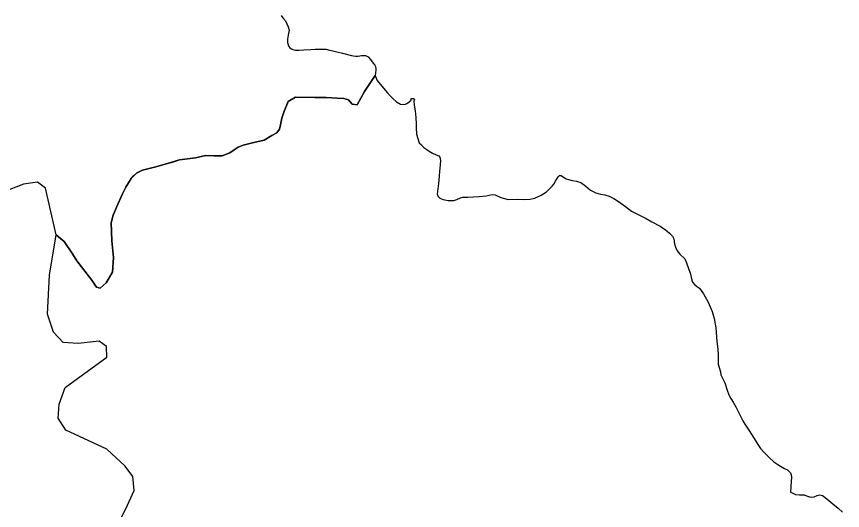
# Model space of a CAD drawing. Header units: metres. Extents: x 245125 to 394351, y 270578 to 4233311.
# Drawn here: x 286713 to 289146, y 4198376 to 4199830 of the extents above; entities that cross this region are included whole.
import ezdxf
from ezdxf.lldxf.tags import DXFTag

# ---------------------------------------------------------------- set-up
doc = ezdxf.new("R2010")
doc.units = ezdxf.units.M
doc.layers.add('ASTOTA', color=7, linetype='Continuous')
tags = doc.linetypes.add('HIDDEN', pattern=[0.375, 0.25, -0.125]).pattern_tags.tags
tags[6:7] = [DXFTag(74, 4), DXFTag(75, 0), DXFTag(340, '0'), DXFTag(46, 1.0), DXFTag(50, 0.0), DXFTag(44, 0.0), DXFTag(45, 0.0)]
tags[4:5] = [DXFTag(74, 4), DXFTag(75, 0), DXFTag(340, '0'), DXFTag(46, 1.0), DXFTag(50, 0.0), DXFTag(44, 0.0), DXFTag(45, 0.0)]

msp = doc.modelspace()

# ---------------------------------------------------------------- linework, layer by layer
at = {"layer": 'ASTOTA', "color": 253, "linetype": 'HIDDEN', "ltscale": 300}
for points in [[(287492.5, 4199832.9), (287497.9, 4199826.5), (287505.2, 4199817.4), (287509.5, 4199808.6), (287513, 4199799.6), (287516.3, 4199790), (287515.8, 4199784.9), (287514.9, 4199780.2), (287513.9, 4199775.2), (287511.3, 4199763.6), (287511.4, 4199753.8), (287513.4, 4199747), (287515.4, 4199742.4), (287518.7, 4199738.6), (287523.6, 4199735.1), (287527.7, 4199733), (287535.4, 4199731.4), (287544.8, 4199731.3), (287559.7, 4199732.4), (287580.6, 4199733.5), (287592.9, 4199733.8), (287613, 4199734.5), (287624, 4199733.8), (287635.1, 4199731.7), (287641.5, 4199730.5), (287657.1, 4199726.3), (287673.2, 4199722), (287699.9, 4199715.2), (287712.1, 4199713.2), (287718.6, 4199713.3), (287724.7, 4199714.5), (287729.1, 4199715.6), (287737.1, 4199715.9), (287741, 4199715.7), (287745.2, 4199714), (287749.3, 4199711.3), (287756.2, 4199704), (287764.2, 4199692.8), (287768.6, 4199687.4), (287770.6, 4199683), (287771.3, 4199677.6), (287771.3, 4199672.4), (287770.3, 4199664.6), (287770.1, 4199657.1), (287738.4, 4199609.9), (287717, 4199570.2), (287701.9, 4199571.8), (287690.8, 4199585.3), (287677.3, 4199589.3), (287657.5, 4199590.1), (287625.7, 4199591.6), (287591.6, 4199591.6), (287535.2, 4199593.2), (287513.8, 4199580.5), (287500.6, 4199548.4), (287494.5, 4199531.2), (287491.1, 4199511.6), (287487.7, 4199498.4), (287479.7, 4199487.8), (287465.2, 4199479.6), (287442.4, 4199466.6), (287412.8, 4199459.2), (287380.5, 4199451.8), (287366.2, 4199445.7), (287354.1, 4199438), (287341.6, 4199428.5), (287318.6, 4199420), (287295.6, 4199420.3), (287270.2, 4199421.1), (287240.3, 4199414.2), (287193.2, 4199407.9), (287161.4, 4199398.1), (287123.6, 4199387.5), (287084.4, 4199377.7), (287066.7, 4199369.5), (287050.6, 4199353.1), (287035.2, 4199327.4), (287025.2, 4199307.9), (287008.8, 4199270.6), (286997.9, 4199245.2), (286992.4, 4199223), (286993.7, 4199169.4), (286999, 4199120.5), (286996.4, 4199077.5), (286977.2, 4199045.7), (286960, 4199030.5), (286948.7, 4199033.8), (286934.8, 4199054.3), (286891.2, 4199111.2), (286878.1, 4199131.2), (286853.5, 4199167.4), (286830.2, 4199187.7), (286798.7, 4199324.9), (286775.2, 4199342.2), (286734.1, 4199336.8), (286647.8, 4199302.8)], [(287004.6, 4198321), (287035, 4198380.9), (287059.8, 4198434.2), (287055.8, 4198475.4), (287033, 4198506), (286979.3, 4198556.2), (286858.1, 4198612.3), (286835.5, 4198647.4), (286838.7, 4198688.7), (286856.1, 4198738.1), (286979.5, 4198827.6), (286977.8, 4198858.3), (286956.5, 4198874.5), (286894.8, 4198867.6), (286850.4, 4198870.5), (286822.6, 4198900.6), (286804.9, 4198953.6), (286810, 4199068.7), (286830.2, 4199187.7), (286843, 4199176.6), (286853.5, 4199167.4), (286878.1, 4199131.2), (286891.2, 4199111.2), (286934.8, 4199054.3), (286948.7, 4199033.8), (286960, 4199030.5), (286977.2, 4199045.7), (286996.4, 4199077.5), (286999, 4199120.5), (286993.7, 4199169.4), (286992.4, 4199223), (286997.9, 4199245.2), (287008.8, 4199270.6), (287025.2, 4199307.9), (287035.2, 4199327.4), (287050.6, 4199353.1), (287058, 4199360.7), (287058, 4199360.7), (287066.7, 4199369.5), (287084.4, 4199377.7), (287123.6, 4199387.5), (287161.4, 4199398.1), (287169.8, 4199400.7), (287175.6, 4199402.5), (287193.2, 4199407.9), (287240.3, 4199414.2), (287270.2, 4199421.1), (287295.6, 4199420.3), (287318.6, 4199420), (287341.6, 4199428.5), (287354.1, 4199438), (287366.2, 4199445.7), (287380.5, 4199451.8), (287412.8, 4199459.2), (287442.4, 4199466.6), (287465.2, 4199479.6), (287479.7, 4199487.8), (287487.7, 4199498.4), (287491.1, 4199511.6), (287494.5, 4199531.2), (287500.6, 4199548.4), (287513.8, 4199580.5), (287535.2, 4199593.2), (287591.6, 4199591.6), (287625.7, 4199591.6), (287657.5, 4199590.1), (287677.3, 4199589.3), (287690.8, 4199585.3), (287701.9, 4199571.8), (287717, 4199570.2), (287738.4, 4199609.9), (287770.1, 4199657.1), (287770.8, 4199653.6), (287776, 4199642.4), (287784.2, 4199631.3), (287799.9, 4199612.1), (287806.5, 4199605.6), (287813.8, 4199597.2), (287821.5, 4199589.1), (287832.7, 4199579.3), (287844.8, 4199572.7), (287857, 4199571.7), (287863.2, 4199574.1), (287869.5, 4199579.4), (287875.7, 4199583.6), (287876.3, 4199589.2), (287882, 4199589.4), (287885.5, 4199587.4), (287883.4, 4199581), (287885, 4199569.4), (287887.8, 4199552.9), (287889.6, 4199533.2), (287890.1, 4199513.5), (287890.3, 4199503.7), (287890.3, 4199501.2), (287891.2, 4199485.2), (287894.3, 4199473.9), (287899, 4199458.8), (287905.9, 4199452.3), (287907.6, 4199450.6), (287913.3, 4199444.7), (287921.6, 4199438.4), (287929.2, 4199433.6), (287939.1, 4199428.2), (287949.1, 4199422.7), (287957, 4199420.2), (287960.7, 4199416.6), (287961.9, 4199406.7), (287961, 4199393.1), (287959.2, 4199374.4), (287957.9, 4199359.9), (287956.3, 4199339), (287954.2, 4199322.8), (287952.1, 4199307.3), (287954.9, 4199299.9), (287960.3, 4199295.3), (287970.4, 4199291.2), (287985, 4199288.2), (287999.8, 4199288.5), (288001.5, 4199289), (288010.1, 4199291.4), (288021.2, 4199296.5), (288028.5, 4199298.7), (288042.4, 4199298.7), (288059.6, 4199299.2), (288075.9, 4199300.2), (288096.6, 4199302.4), (288114.3, 4199305.9), (288123.2, 4199305.6), (288140.4, 4199297.6), (288161.2, 4199291.5), (288189.5, 4199292), (288208.3, 4199291.5), (288225.1, 4199292.9), (288240.5, 4199295.9), (288258.5, 4199303.8), (288274.7, 4199314.1), (288286.3, 4199325.5), (288290.9, 4199330.8), (288295.7, 4199336.2), (288301.5, 4199345.1), (288305.6, 4199353), (288306.1, 4199353.8), (288308.7, 4199358.2), (288313, 4199361.8), (288317.9, 4199362.3), (288321.8, 4199359.1), (288326.5, 4199356.5), (288332.4, 4199352.7), (288339, 4199349.9), (288350.2, 4199347.5), (288362.5, 4199345.2), (288375.8, 4199341.6), (288390.6, 4199330.6), (288404.1, 4199319.4), (288419.7, 4199311), (288433.4, 4199307.2), (288446.8, 4199305.4), (288459.3, 4199301), (288472.9, 4199294.5), (288486.5, 4199285.6), (288507.2, 4199270.5), (288525.4, 4199257.6), (288545, 4199247.8), (288568.2, 4199235.6), (288585, 4199225.9), (288609.5, 4199213), (288625.4, 4199202.2), (288630.1, 4199198.1), (288636.8, 4199192.2), (288645.7, 4199183.1), (288649.9, 4199175.3), (288651.8, 4199160.6), (288654.4, 4199151.5), (288659.3, 4199140.2), (288667.7, 4199130.8), (288682.1, 4199116.3), (288687.3, 4199104.8), (288692.5, 4199088.4), (288696.3, 4199077.5), (288699, 4199071.2), (288702.7, 4199053.7), (288704.5, 4199047.9), (288711.3, 4199040.1), (288715.4, 4199037.3), (288716.7, 4199036.5), (288725.1, 4199030.1), (288737.1, 4199013.7), (288750.5, 4198989.2), (288763, 4198961.3), (288768.8, 4198940.8), (288773.6, 4198913.9), (288776.1, 4198873.7), (288779.3, 4198850.9), (288780.5, 4198832.1), (288780.5, 4198814.9), (288779.8, 4198806.4), (288787.6, 4198784.4), (288788.2, 4198775), (288800.1, 4198751.2), (288807.2, 4198729.7), (288811.9, 4198716.6), (288813, 4198714.2), (288817.5, 4198705.2), (288824, 4198694.5), (288832.2, 4198680.9), (288839.5, 4198666.9), (288852.6, 4198639.3), (288858.9, 4198629.4), (288870.4, 4198612.1), (288879.3, 4198598.9), (288886.2, 4198587.2), (288897.1, 4198570), (288905.1, 4198558.4), (288916.3, 4198545.5), (288930.8, 4198531.5), (288944.6, 4198519.2), (288956, 4198511.3), (288964, 4198506.2), (288976.1, 4198499.7), (288984.1, 4198495.2), (288988.3, 4198491.9), (288992.9, 4198486.8), (288995, 4198481), (288996.1, 4198473.6), (288995.5, 4198461.5), (288994.2, 4198446.7), (288993.6, 4198430.1), (289000, 4198426.4), (289007.8, 4198423), (289019.7, 4198421.9), (289033.7, 4198421.6), (289040.4, 4198418.6), (289049, 4198416.1), (289051.5, 4198415.8), (289055.5, 4198415.1), (289063.2, 4198416.2), (289071.6, 4198419.4), (289079.6, 4198421.4), (289087.2, 4198419.6), (289091.4, 4198417.2), (289100.4, 4198409.9), (289118.3, 4198395.4), (289134.2, 4198382.5), (289146.5, 4198370.7)], [(287004.6, 4198321), (287035, 4198380.9), (287059.8, 4198434.2), (287055.8, 4198475.4), (287033, 4198506), (286979.3, 4198556.2), (286858.1, 4198612.3), (286835.5, 4198647.4), (286838.7, 4198688.7), (286856.1, 4198738.1), (286979.5, 4198827.6), (286977.8, 4198858.3), (286956.5, 4198874.5), (286894.8, 4198867.6), (286850.4, 4198870.5), (286822.6, 4198900.6), (286804.9, 4198953.6), (286810, 4199068.7), (286830.2, 4199187.7), (286843, 4199176.6), (286853.5, 4199167.4), (286878.1, 4199131.2), (286891.2, 4199111.2), (286934.8, 4199054.3), (286948.7, 4199033.8), (286960, 4199030.5), (286977.2, 4199045.7), (286996.4, 4199077.5), (286999, 4199120.5), (286993.7, 4199169.4), (286992.4, 4199223), (286997.9, 4199245.2), (287008.8, 4199270.6), (287025.2, 4199307.9), (287035.2, 4199327.4), (287050.6, 4199353.1), (287058, 4199360.7), (287058, 4199360.7), (287066.7, 4199369.5), (287084.4, 4199377.7), (287123.6, 4199387.5), (287161.4, 4199398.1), (287169.8, 4199400.7), (287175.6, 4199402.5), (287193.2, 4199407.9), (287240.3, 4199414.2), (287270.2, 4199421.1), (287295.6, 4199420.3), (287318.6, 4199420), (287341.6, 4199428.5), (287354.1, 4199438), (287366.2, 4199445.7), (287380.5, 4199451.8), (287412.8, 4199459.2), (287442.4, 4199466.6), (287465.2, 4199479.6), (287479.7, 4199487.8), (287487.7, 4199498.4), (287491.1, 4199511.6), (287494.5, 4199531.2), (287500.6, 4199548.4), (287513.8, 4199580.5), (287535.2, 4199593.2), (287591.6, 4199591.6), (287625.7, 4199591.6), (287657.5, 4199590.1), (287677.3, 4199589.3), (287690.8, 4199585.3), (287701.9, 4199571.8), (287717, 4199570.2), (287738.4, 4199609.9), (287770.1, 4199657.1), (287770.8, 4199653.6), (287776, 4199642.4), (287784.2, 4199631.3), (287799.9, 4199612.1), (287806.5, 4199605.6), (287813.8, 4199597.2), (287821.5, 4199589.1), (287832.7, 4199579.3), (287844.8, 4199572.7), (287857, 4199571.7), (287863.2, 4199574.1), (287869.5, 4199579.4), (287875.7, 4199583.6), (287876.3, 4199589.2), (287882, 4199589.4), (287885.5, 4199587.4), (287883.4, 4199581), (287885, 4199569.4), (287887.8, 4199552.9), (287889.6, 4199533.2), (287890.1, 4199513.5), (287890.3, 4199503.7), (287890.3, 4199501.2), (287891.2, 4199485.2), (287894.3, 4199473.9), (287899, 4199458.8), (287905.9, 4199452.3), (287907.6, 4199450.6), (287913.3, 4199444.7), (287921.6, 4199438.4), (287929.2, 4199433.6), (287939.1, 4199428.2), (287949.1, 4199422.7), (287957, 4199420.2), (287960.7, 4199416.6), (287961.9, 4199406.7), (287961, 4199393.1), (287959.2, 4199374.4), (287957.9, 4199359.9), (287956.3, 4199339), (287954.2, 4199322.8), (287952.1, 4199307.3), (287954.9, 4199299.9), (287960.3, 4199295.3), (287970.4, 4199291.2), (287985, 4199288.2), (287999.8, 4199288.5), (288001.5, 4199289), (288010.1, 4199291.4), (288021.2, 4199296.5), (288028.5, 4199298.7), (288042.4, 4199298.7), (288059.6, 4199299.2), (288075.9, 4199300.2), (288096.6, 4199302.4), (288114.3, 4199305.9), (288123.2, 4199305.6), (288140.4, 4199297.6), (288161.2, 4199291.5), (288189.5, 4199292), (288208.3, 4199291.5), (288225.1, 4199292.9), (288240.5, 4199295.9), (288258.5, 4199303.8), (288274.7, 4199314.1), (288286.3, 4199325.5), (288290.9, 4199330.8), (288295.7, 4199336.2), (288301.5, 4199345.1), (288305.6, 4199353), (288306.1, 4199353.8), (288308.7, 4199358.2), (288313, 4199361.8), (288317.9, 4199362.3), (288321.8, 4199359.1), (288326.5, 4199356.5), (288332.4, 4199352.7), (288339, 4199349.9), (288350.2, 4199347.5), (288362.5, 4199345.2), (288375.8, 4199341.6), (288390.6, 4199330.6), (288404.1, 4199319.4), (288419.7, 4199311), (288433.4, 4199307.2), (288446.8, 4199305.4), (288459.3, 4199301), (288472.9, 4199294.5), (288486.5, 4199285.6), (288507.2, 4199270.5), (288525.4, 4199257.6), (288545, 4199247.8), (288568.2, 4199235.6), (288585, 4199225.9), (288609.5, 4199213), (288625.4, 4199202.2), (288630.1, 4199198.1), (288636.8, 4199192.2), (288645.7, 4199183.1), (288649.9, 4199175.3), (288651.8, 4199160.6), (288654.4, 4199151.5), (288659.3, 4199140.2), (288667.7, 4199130.8), (288682.1, 4199116.3), (288687.3, 4199104.8), (288692.5, 4199088.4), (288696.3, 4199077.5), (288699, 4199071.2), (288702.7, 4199053.7), (288704.5, 4199047.9), (288711.3, 4199040.1), (288715.4, 4199037.3), (288716.7, 4199036.5), (288725.1, 4199030.1), (288737.1, 4199013.7), (288750.5, 4198989.2), (288763, 4198961.3), (288768.8, 4198940.8), (288773.6, 4198913.9), (288776.1, 4198873.7), (288779.3, 4198850.9), (288780.5, 4198832.1), (288780.5, 4198814.9), (288779.8, 4198806.4), (288787.6, 4198784.4), (288788.2, 4198775), (288800.1, 4198751.2), (288807.2, 4198729.7), (288811.9, 4198716.6), (288813, 4198714.2), (288817.5, 4198705.2), (288824, 4198694.5), (288832.2, 4198680.9), (288839.5, 4198666.9), (288852.6, 4198639.3), (288858.9, 4198629.4), (288870.4, 4198612.1), (288879.3, 4198598.9), (288886.2, 4198587.2), (288897.1, 4198570), (288905.1, 4198558.4), (288916.3, 4198545.5), (288930.8, 4198531.5), (288944.6, 4198519.2), (288956, 4198511.3), (288964, 4198506.2), (288976.1, 4198499.7), (288984.1, 4198495.2), (288988.3, 4198491.9), (288992.9, 4198486.8), (288995, 4198481), (288996.1, 4198473.6), (288995.5, 4198461.5), (288994.2, 4198446.7), (288993.6, 4198430.1), (289000, 4198426.4), (289007.8, 4198423), (289019.7, 4198421.9), (289033.7, 4198421.6), (289040.4, 4198418.6), (289049, 4198416.1), (289051.5, 4198415.8), (289055.5, 4198415.1), (289063.2, 4198416.2), (289071.6, 4198419.4), (289079.6, 4198421.4), (289087.2, 4198419.6), (289091.4, 4198417.2), (289100.4, 4198409.9), (289118.3, 4198395.4), (289134.2, 4198382.5), (289146.5, 4198370.7)], [(287004.6, 4198321), (287035, 4198380.9), (287059.8, 4198434.2), (287055.8, 4198475.4), (287033, 4198506), (286979.3, 4198556.2), (286858.1, 4198612.3), (286835.5, 4198647.4), (286838.7, 4198688.7), (286856.1, 4198738.1), (286979.5, 4198827.6), (286977.8, 4198858.3), (286956.5, 4198874.5), (286894.8, 4198867.6), (286850.4, 4198870.5), (286822.6, 4198900.6), (286804.9, 4198953.6), (286810, 4199068.7), (286830.2, 4199187.7), (286843, 4199176.6), (286853.5, 4199167.4), (286878.1, 4199131.2), (286891.2, 4199111.2), (286934.8, 4199054.3), (286948.7, 4199033.8), (286960, 4199030.5), (286977.2, 4199045.7), (286996.4, 4199077.5), (286999, 4199120.5), (286993.7, 4199169.4), (286992.4, 4199223), (286997.9, 4199245.2), (287008.8, 4199270.6), (287025.2, 4199307.9), (287035.2, 4199327.4), (287050.6, 4199353.1), (287058, 4199360.7), (287058, 4199360.7), (287066.7, 4199369.5), (287084.4, 4199377.7), (287123.6, 4199387.5), (287161.4, 4199398.1), (287169.8, 4199400.7), (287175.6, 4199402.5), (287193.2, 4199407.9), (287240.3, 4199414.2), (287270.2, 4199421.1), (287295.6, 4199420.3), (287318.6, 4199420), (287341.6, 4199428.5), (287354.1, 4199438), (287366.2, 4199445.7), (287380.5, 4199451.8), (287412.8, 4199459.2), (287442.4, 4199466.6), (287465.2, 4199479.6), (287479.7, 4199487.8), (287487.7, 4199498.4), (287491.1, 4199511.6), (287494.5, 4199531.2), (287500.6, 4199548.4), (287513.8, 4199580.5), (287535.2, 4199593.2), (287591.6, 4199591.6), (287625.7, 4199591.6), (287657.5, 4199590.1), (287677.3, 4199589.3), (287690.8, 4199585.3), (287701.9, 4199571.8), (287717, 4199570.2), (287738.4, 4199609.9), (287770.1, 4199657.1), (287770.8, 4199653.6), (287776, 4199642.4), (287784.2, 4199631.3), (287799.9, 4199612.1), (287806.5, 4199605.6), (287813.8, 4199597.2), (287821.5, 4199589.1), (287832.7, 4199579.3), (287844.8, 4199572.7), (287857, 4199571.7), (287863.2, 4199574.1), (287869.5, 4199579.4), (287875.7, 4199583.6), (287876.3, 4199589.2), (287882, 4199589.4), (287885.5, 4199587.4), (287883.4, 4199581), (287885, 4199569.4), (287887.8, 4199552.9), (287889.6, 4199533.2), (287890.1, 4199513.5), (287890.3, 4199503.7), (287890.3, 4199501.2), (287891.2, 4199485.2), (287894.3, 4199473.9), (287899, 4199458.8), (287905.9, 4199452.3), (287907.6, 4199450.6), (287913.3, 4199444.7), (287921.6, 4199438.4), (287929.2, 4199433.6), (287939.1, 4199428.2), (287949.1, 4199422.7), (287957, 4199420.2), (287960.7, 4199416.6), (287961.9, 4199406.7), (287961, 4199393.1), (287959.2, 4199374.4), (287957.9, 4199359.9), (287956.3, 4199339), (287954.2, 4199322.8), (287952.1, 4199307.3), (287954.9, 4199299.9), (287960.3, 4199295.3), (287970.4, 4199291.2), (287985, 4199288.2), (287999.8, 4199288.5), (288001.5, 4199289), (288010.1, 4199291.4), (288021.2, 4199296.5), (288028.5, 4199298.7), (288042.4, 4199298.7), (288059.6, 4199299.2), (288075.9, 4199300.2), (288096.6, 4199302.4), (288114.3, 4199305.9), (288123.2, 4199305.6), (288140.4, 4199297.6), (288161.2, 4199291.5), (288189.5, 4199292), (288208.3, 4199291.5), (288225.1, 4199292.9), (288240.5, 4199295.9), (288258.5, 4199303.8), (288274.7, 4199314.1), (288286.3, 4199325.5), (288290.9, 4199330.8), (288295.7, 4199336.2), (288301.5, 4199345.1), (288305.6, 4199353), (288306.1, 4199353.8), (288308.7, 4199358.2), (288313, 4199361.8), (288317.9, 4199362.3), (288321.8, 4199359.1), (288326.5, 4199356.5), (288332.4, 4199352.7), (288339, 4199349.9), (288350.2, 4199347.5), (288362.5, 4199345.2), (288375.8, 4199341.6), (288390.6, 4199330.6), (288404.1, 4199319.4), (288419.7, 4199311), (288433.4, 4199307.2), (288446.8, 4199305.4), (288459.3, 4199301), (288472.9, 4199294.5), (288486.5, 4199285.6), (288507.2, 4199270.5), (288525.4, 4199257.6), (288545, 4199247.8), (288568.2, 4199235.6), (288585, 4199225.9), (288609.5, 4199213), (288625.4, 4199202.2), (288630.1, 4199198.1), (288636.8, 4199192.2), (288645.7, 4199183.1), (288649.9, 4199175.3), (288651.8, 4199160.6), (288654.4, 4199151.5), (288659.3, 4199140.2), (288667.7, 4199130.8), (288682.1, 4199116.3), (288687.3, 4199104.8), (288692.5, 4199088.4), (288696.3, 4199077.5), (288699, 4199071.2), (288702.7, 4199053.7), (288704.5, 4199047.9), (288711.3, 4199040.1), (288715.4, 4199037.3), (288716.7, 4199036.5), (288725.1, 4199030.1), (288737.1, 4199013.7), (288750.5, 4198989.2), (288763, 4198961.3), (288768.8, 4198940.8), (288773.6, 4198913.9), (288776.1, 4198873.7), (288779.3, 4198850.9), (288780.5, 4198832.1), (288780.5, 4198814.9), (288779.8, 4198806.4), (288787.6, 4198784.4), (288788.2, 4198775), (288800.1, 4198751.2), (288807.2, 4198729.7), (288811.9, 4198716.6), (288813, 4198714.2), (288817.5, 4198705.2), (288824, 4198694.5), (288832.2, 4198680.9), (288839.5, 4198666.9), (288852.6, 4198639.3), (288858.9, 4198629.4), (288870.4, 4198612.1), (288879.3, 4198598.9), (288886.2, 4198587.2), (288897.1, 4198570), (288905.1, 4198558.4), (288916.3, 4198545.5), (288930.8, 4198531.5), (288944.6, 4198519.2), (288956, 4198511.3), (288964, 4198506.2), (288976.1, 4198499.7), (288984.1, 4198495.2), (288988.3, 4198491.9), (288992.9, 4198486.8), (288995, 4198481), (288996.1, 4198473.6), (288995.5, 4198461.5), (288994.2, 4198446.7), (288993.6, 4198430.1), (289000, 4198426.4), (289007.8, 4198423), (289019.7, 4198421.9), (289033.7, 4198421.6), (289040.4, 4198418.6), (289049, 4198416.1), (289051.5, 4198415.8), (289055.5, 4198415.1), (289063.2, 4198416.2), (289071.6, 4198419.4), (289079.6, 4198421.4), (289087.2, 4198419.6), (289091.4, 4198417.2), (289100.4, 4198409.9), (289118.3, 4198395.4), (289134.2, 4198382.5), (289146.5, 4198370.7)]]:
    msp.add_lwpolyline(points, dxfattribs=at)

doc.saveas('drawing.dxf')
